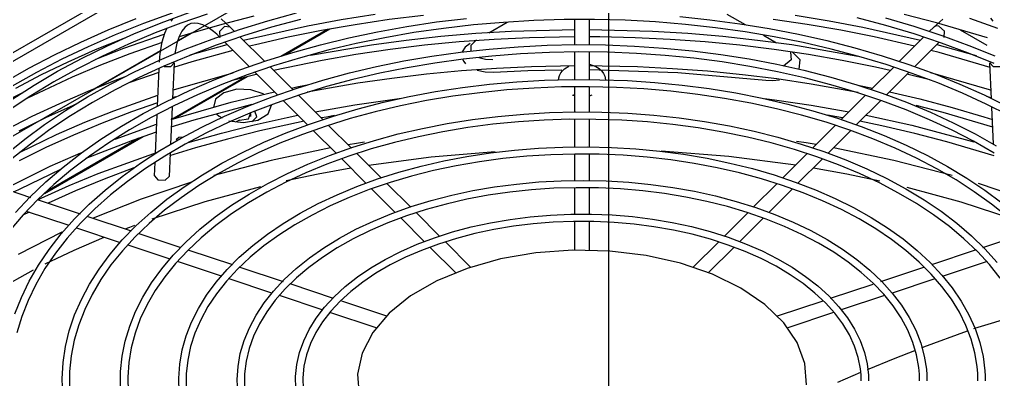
# Model space of a CAD drawing. Extents: x 594 to 813, y 174 to 240.
# Drawn here: x 761.111 to 762.786, y 204.406 to 205.026 of the extents above; entities that cross this region are included whole.
import ezdxf

# ---------------------------------------------------------------- set-up
doc = ezdxf.new("R2010")
doc.units = 0
doc.header["$MEASUREMENT"] = 0
doc.layers.add('AC.REF(S). PIPING', color=3, linetype='CONTINUOUS', lineweight=30)
doc.layers.add('LG-Product', color=3, linetype='CONTINUOUS')

# ---------------------------------------------------------------- blocks, each defined once
blk = doc.blocks.new('UW1-4')
at = {"layer": 'LG-Product', "color": 3, "linetype": 'Continuous'}
for p, q in [((3558.3, 4705.15), (3555.18, 4703.36)), ((3624.65, 4704.22), (3618.78, 4705.15)), ((3637.26, 4704.01), (3632.3, 4705.39)), ((3647.69, 4705.17), (3652.22, 4703.6)), ((3655.59, 4703.67), (3650.77, 4705.46)), ((3653.67, 4705.35), (3658.64, 4703.54)), ((3511.71, 4702.69), (3516.53, 4704.44)), ((3512.94, 4704.45), (3512.54, 4703.95)), ((3513.51, 4701.1), (3522.28, 4703.67)), ((3522.72, 4702.95), (3521.17, 4704.31)), ((3522.28, 4703.67), (3527.81, 4705.08)), ((3531.02, 4704.55), (3526.13, 4703.09)), ((3530.95, 4703.22), (3535.91, 4704.55)), ((3540.72, 4704.04), (3534.94, 4702.94)), ((3546.58, 4704.99), (3540.72, 4704.04)), ((3544.49, 4703.4), (3550.36, 4704.26)), ((3556.08, 4703.52), (3551.01, 4702.69)), ((3561.22, 4704.2), (3556.08, 4703.52)), ((3566.4, 4704.74), (3561.22, 4704.2)), ((3565.4, 4703.39), (3570.59, 4703.82)), ((3570.59, 4703.82), (3575.8, 4704.1)), ((3575.8, 4704.1), (3581.04, 4704.23)), ((3581.04, 4704.23), (3586.27, 4704.22)), ((3581.96, 4704.17), (3581.96, 4699.85)), ((3584.47, 4699.9), (3584.47, 4704.2)), ((3586.27, 4704.22), (3591.51, 4704.06)), ((3591.51, 4704.06), (3596.72, 4703.75)), ((3599.26, 4701.96), (3596.1, 4703.78)), ((3596.72, 4703.75), (3601.9, 4703.31)), ((3608.26, 4703.82), (3603.1, 4704.44)), ((3613.36, 4703.05), (3608.26, 4703.82)), ((3610.45, 4704.95), (3616.37, 4704.22)), ((3616.37, 4704.22), (3622.24, 4703.35)), ((3630.44, 4703.15), (3624.65, 4704.22)), ((3631.65, 4704.26), (3636.59, 4702.9)), ((3642.12, 4702.51), (3637.26, 4704.01)), ((3639.63, 4704.83), (3645.14, 4703.4)), ((3645.28, 4704.33), (3643.71, 4702.95)), ((3648.42, 4703.31), (3649.21, 4703.56)), ((3649.21, 4703.56), (3649.9, 4703.63)), ((3649.9, 4703.63), (3650.5, 4703.54)), ((3650.5, 4703.54), (3651.04, 4703.28)), ((3652.22, 4703.6), (3656.62, 4701.92)), ((3653.89, 4703.94), (3653.59, 4704.32)), ((3660.28, 4701.76), (3655.59, 4703.67)), ((3658.64, 4703.54), (3663.48, 4701.61)), ((3664.72, 4702.45), (3659.88, 4704.41)), ((3513.54, 4699.79), (3518.1, 4702.42)), ((3520.87, 4702.21), (3521.83, 4703.08)), ((3520.95, 4701.17), (3520.87, 4702.21)), ((3526.13, 4703.09), (3521.35, 4701.5)), ((3521.37, 4700.18), (3526.09, 4701.76)), ((3521.83, 4703.08), (3522.33, 4703.14)), ((3522.33, 4703.14), (3522.72, 4702.95)), ((3523.5, 4702.17), (3522.72, 4702.95)), ((3534.94, 4702.94), (3525, 4700.69)), ((3526.09, 4701.76), (3530.95, 4703.22)), ((3532.97, 4701.25), (3538.69, 4702.39)), ((3538.69, 4702.39), (3544.49, 4703.4)), ((3551.01, 4702.69), (3546.01, 4701.73)), ((3550.14, 4701.26), (3555.16, 4702.11)), ((3555.16, 4702.11), (3560.25, 4702.82)), ((3565.04, 4701.88), (3559.02, 4701.36)), ((3560.25, 4702.82), (3565.4, 4703.39)), ((3571.1, 4702.24), (3565.04, 4701.88)), ((3581.97, 4702.53), (3571.1, 4702.24)), ((3595.41, 4702.24), (3584.47, 4702.53)), ((3601.46, 4701.87), (3595.41, 4702.24)), ((3607.48, 4701.36), (3601.46, 4701.87)), ((3601.9, 4703.31), (3607.03, 4702.71)), ((3607.03, 4702.71), (3612.11, 4701.98)), ((3612.11, 4701.98), (3617.13, 4701.1)), ((3618.39, 4702.14), (3613.36, 4703.05)), ((3623.33, 4701.09), (3618.39, 4702.14)), ((3622.24, 4703.35), (3628.03, 4702.34)), ((3626.56, 4702.58), (3634.34, 4698.09)), ((3627, 4702.5), (3634.99, 4697.89)), ((3628.03, 4702.34), (3633.75, 4701.19)), ((3641.45, 4700.68), (3630.44, 4703.15)), ((3636.59, 4702.9), (3641.42, 4701.42)), ((3646.84, 4700.87), (3642.12, 4702.51)), ((3643.71, 4702.95), (3642.96, 4702.2)), ((3643.71, 4702.95), (3644.69, 4703.05)), ((3644.69, 4703.05), (3645.58, 4702.16)), ((3645.14, 4703.4), (3650.54, 4701.84)), ((3645.58, 4702.16), (3645.48, 4701.17)), ((3646.03, 4701.69), (3646.56, 4702.15)), ((3646.56, 4702.15), (3647.52, 4702.84)), ((3647.52, 4702.84), (3648.42, 4703.31)), ((3650.45, 4701.87), (3652.71, 4700.57)), ((3650.54, 4701.84), (3652.48, 4701.24)), ((3651.04, 4703.28), (3651.54, 4702.86)), ((3651.54, 4702.86), (3652.02, 4702.23)), ((3652.02, 4702.23), (3652.49, 4701.31)), ((3654.96, 4701.88), (3654.58, 4702.78)), ((3655.4, 4700.4), (3654.96, 4701.88)), ((3656.62, 4701.92), (3661.22, 4699.98)), ((3669.41, 4700.36), (3664.72, 4702.45)), ((3521.35, 4701.5), (3516.71, 4699.79)), ((3516.77, 4698.47), (3521.37, 4700.18)), ((3521.85, 4700.27), (3526, 4696.12)), ((3528.65, 4697.01), (3524.47, 4701.19)), ((3526.03, 4699.65), (3532.97, 4701.25)), ((3541.1, 4700.62), (3536.29, 4699.38)), ((3540.34, 4699.14), (3545.19, 4700.27)), ((3546.01, 4701.73), (3541.1, 4700.62)), ((3545.19, 4700.27), (3550.14, 4701.26)), ((3553.04, 4700.71), (3547.12, 4699.91)), ((3552.02, 4701.53), (3549.77, 4700.24)), ((3559.02, 4701.36), (3553.04, 4700.71)), ((3556.06, 4699.8), (3562.04, 4700.38)), ((3562.04, 4700.38), (3568.05, 4700.82)), ((3568.05, 4700.82), (3574.09, 4701.11)), ((3574.09, 4701.11), (3580.14, 4701.26)), ((3580.14, 4701.26), (3581.97, 4701.27)), ((3584.48, 4701.27), (3592.26, 4701.11)), ((3592.26, 4701.11), (3598.3, 4700.82)), ((3598.3, 4700.82), (3604.31, 4700.39)), ((3602.29, 4699.83), (3601.38, 4700.73)), ((3602.45, 4700.12), (3603.31, 4699.45)), ((3604.31, 4700.39), (3610.28, 4699.81)), ((3613.46, 4700.7), (3607.48, 4701.36)), ((3619.39, 4699.9), (3613.46, 4700.7)), ((3617.13, 4701.1), (3622.06, 4700.09)), ((3622.06, 4700.09), (3626.9, 4698.94)), ((3628.19, 4699.9), (3623.33, 4701.09)), ((3633.75, 4701.19), (3639.37, 4699.9)), ((3641.98, 4701.21), (3637.81, 4697.04)), ((3640.4, 4696.09), (3644.58, 4700.27)), ((3641.42, 4701.42), (3646.12, 4699.8)), ((3645.48, 4701.17), (3646.03, 4701.69)), ((3651.44, 4699.11), (3646.84, 4700.87)), ((3652.49, 4701.31), (3652.87, 4700.15)), ((3652.87, 4700.15), (3653.21, 4698.41)), ((3661.99, 4699.3), (3655.07, 4701.72)), ((3655.69, 4698.75), (3655.4, 4700.4)), ((3655.42, 4700.29), (3660.98, 4698.33)), ((3664.81, 4699.72), (3660.28, 4701.76)), ((3661.07, 4701.35), (3662.03, 4700.99)), ((3662.03, 4700.99), (3666.92, 4699)), ((3663.48, 4701.61), (3668.16, 4699.56)), ((3673.95, 4698.17), (3669.41, 4700.36)), ((3516.71, 4699.79), (3512.2, 4697.96)), ((3512.31, 4696.64), (3516.77, 4698.47)), ((3513.01, 4695.96), (3521.81, 4698.56)), ((3522.18, 4699.95), (3515.44, 4698.03)), ((3521.81, 4698.56), (3523.2, 4698.93)), ((3536.29, 4699.38), (3531.59, 4698.01)), ((3535.58, 4697.88), (3540.34, 4699.14)), ((3547.12, 4699.91), (3535.76, 4697.95)), ((3544.27, 4698.2), (3550.14, 4699.07)), ((3545.72, 4697.27), (3547.07, 4698.67)), ((3547.37, 4698.62), (3547.24, 4697.29)), ((3550.14, 4699.07), (3556.06, 4699.8)), ((3564.23, 4698.85), (3559.33, 4698.22)), ((3569.19, 4699.33), (3564.23, 4698.85)), ((3574.17, 4699.67), (3569.19, 4699.33)), ((3573.87, 4698.4), (3578.85, 4698.6)), ((3579.18, 4699.86), (3574.17, 4699.67)), ((3578.85, 4698.6), (3583.84, 4698.65)), ((3584.2, 4699.91), (3579.18, 4699.86)), ((3581.96, 4698.61), (3581.96, 4693.86)), ((3583.84, 4698.65), (3588.82, 4698.56)), ((3589.22, 4699.8), (3584.2, 4699.91)), ((3584.47, 4693.83), (3584.47, 4698.63)), ((3588.82, 4698.56), (3593.8, 4698.33)), ((3594.22, 4699.55), (3589.22, 4699.8)), ((3599.2, 4699.16), (3594.22, 4699.55)), ((3604.13, 4698.62), (3599.2, 4699.16)), ((3602.3, 4698.79), (3602.29, 4699.83)), ((3603.31, 4699.45), (3603.8, 4698.67)), ((3609.01, 4697.94), (3604.13, 4698.62)), ((3610.28, 4699.81), (3616.21, 4699.08)), ((3616.21, 4699.08), (3622.08, 4698.22)), ((3629.93, 4698.09), (3619.39, 4699.9)), ((3626.9, 4698.94), (3631.64, 4697.65)), ((3632.94, 4698.58), (3628.19, 4699.9)), ((3637.57, 4697.13), (3632.94, 4698.58)), ((3639.37, 4699.9), (3640.42, 4699.64)), ((3643.24, 4698.92), (3650.32, 4696.93)), ((3650.57, 4698.16), (3644.26, 4699.95)), ((3646.12, 4699.8), (3650.68, 4698.06)), ((3655.88, 4697.23), (3651.44, 4699.11)), ((3655.67, 4698.85), (3667.1, 4692.26)), ((3655.79, 4697.84), (3655.69, 4698.75)), ((3661.22, 4699.98), (3665.67, 4697.92)), ((3666.84, 4697.4), (3661.99, 4699.3)), ((3669.18, 4697.57), (3664.81, 4699.72)), ((3666.92, 4699), (3671.65, 4696.9)), ((3668.16, 4699.56), (3672.68, 4697.4)), ((3513.08, 4696.76), (3512.49, 4696.15)), ((3512.8, 4690.56), (3513.08, 4696.77)), ((3531.59, 4698.01), (3527, 4696.5)), ((3530.93, 4696.49), (3535.58, 4697.88)), ((3532.74, 4696.05), (3538.47, 4697.19)), ((3538.47, 4697.19), (3544.27, 4698.2)), ((3545.88, 4695.67), (3545.72, 4697.27)), ((3547.24, 4697.29), (3548.57, 4696.21)), ((3554.49, 4697.45), (3549.72, 4696.54)), ((3554.33, 4696.15), (3559.13, 4696.93)), ((3559.33, 4698.22), (3554.49, 4697.45)), ((3559.13, 4696.93), (3564, 4697.56)), ((3564, 4697.56), (3568.92, 4698.05)), ((3568.92, 4698.05), (3573.87, 4698.4)), ((3593.8, 4698.33), (3598.74, 4697.94)), ((3598.56, 4697.28), (3599.8, 4697.34)), ((3598.74, 4697.94), (3603.65, 4697.42)), ((3599.8, 4697.34), (3600.93, 4697.65)), ((3603.56, 4697), (3603.24, 4696.62)), ((3603.78, 4697.4), (3603.56, 4697)), ((3603.65, 4697.42), (3608.5, 4696.75)), ((3608.5, 4696.75), (3613.29, 4695.94)), ((3613.83, 4697.11), (3609.01, 4697.94)), ((3618.56, 4696.15), (3613.83, 4697.11)), ((3622.08, 4698.22), (3627.88, 4697.21)), ((3627.88, 4697.21), (3636.24, 4695.48)), ((3631.64, 4697.65), (3636.27, 4696.24)), ((3642.08, 4695.55), (3637.57, 4697.13)), ((3650.32, 4696.93), (3653.44, 4695.95)), ((3650.68, 4698.06), (3655.1, 4696.21)), ((3653.35, 4696.77), (3653.63, 4690.6)), ((3653.93, 4696.15), (3653.35, 4696.76)), ((3655.85, 4696.88), (3655.79, 4697.84)), ((3660.18, 4695.24), (3655.88, 4697.23)), ((3660.98, 4698.33), (3665.99, 4696.39)), ((3665.67, 4697.92), (3669.95, 4695.76)), ((3673.39, 4695.32), (3669.18, 4697.57)), ((3671.65, 4696.9), (3676.23, 4694.69)), ((3672.68, 4697.4), (3677.04, 4695.13)), ((3678.32, 4695.86), (3673.95, 4698.17)), ((3512.49, 4696.15), (3511.33, 4696.12)), ((3523.28, 4695.09), (3513.22, 4692.2)), ((3527, 4696.5), (3522.54, 4694.87)), ((3526.41, 4694.97), (3530.93, 4696.49)), ((3526.97, 4695.15), (3530.91, 4691.21)), ((3533.53, 4692.14), (3529.67, 4696)), ((3530.2, 4695.48), (3532.74, 4696.05)), ((3545.04, 4695.5), (3540.45, 4694.31)), ((3544.96, 4694.19), (3549.6, 4695.24)), ((3549.72, 4696.54), (3545.04, 4695.5)), ((3549.6, 4695.24), (3554.33, 4696.15)), ((3566.71, 4695.12), (3551.61, 4693.79)), ((3555.63, 4694.73), (3561.61, 4695.33)), ((3561.61, 4695.33), (3567.63, 4695.77)), ((3581.96, 4695.61), (3566.71, 4695.12)), ((3567.63, 4695.77), (3573.68, 4696.08)), ((3573.68, 4696.08), (3579.74, 4696.23)), ((3579.81, 4695.37), (3579.52, 4694.96)), ((3579.74, 4696.23), (3581.97, 4696.25)), ((3580.27, 4695.79), (3579.81, 4695.37)), ((3580.81, 4696.13), (3580.27, 4695.79)), ((3581.94, 4696.53), (3580.81, 4696.13)), ((3584.47, 4696.25), (3591.88, 4696.11)), ((3586.22, 4695.75), (3585.48, 4696.2)), ((3586.57, 4695.42), (3586.22, 4695.75)), ((3586.86, 4695.04), (3586.57, 4695.42)), ((3592.54, 4695.45), (3586.66, 4695.59)), ((3591.88, 4696.11), (3597.93, 4695.83)), ((3598.41, 4695.19), (3592.54, 4695.45)), ((3597.93, 4695.83), (3603.95, 4695.4)), ((3599.88, 4695.23), (3598.41, 4695.19)), ((3601.26, 4695.51), (3599.88, 4695.23)), ((3603.95, 4695.4), (3609.94, 4694.83)), ((3613.29, 4695.94), (3618, 4694.99)), ((3623.21, 4695.05), (3618.56, 4696.15)), ((3636.81, 4696.04), (3632.93, 4692.17)), ((3635.52, 4691.21), (3639.41, 4695.1)), ((3636.27, 4696.24), (3640.77, 4694.7)), ((3646.46, 4693.85), (3642.08, 4695.55)), ((3653.28, 4692.18), (3643.19, 4695.08)), ((3655.08, 4696.12), (3653.93, 4696.15)), ((3655.1, 4696.21), (3659.37, 4694.23)), ((3656.19, 4689.29), (3655.9, 4695.76)), ((3656, 4695.12), (3660.8, 4693.43)), ((3664.31, 4693.13), (3660.18, 4695.24)), ((3665.99, 4696.39), (3670.86, 4694.34)), ((3669.95, 4695.76), (3674.06, 4693.49)), ((3677.41, 4692.95), (3673.39, 4695.32)), ((3677.04, 4695.13), (3681.22, 4692.75)), ((3682.51, 4693.44), (3678.32, 4695.86)), ((3522.54, 4694.87), (3518.23, 4693.12)), ((3522.02, 4693.32), (3526.41, 4694.97)), ((3523.41, 4693.83), (3527.34, 4694.82)), ((3540.45, 4694.31), (3535.97, 4693)), ((3540.41, 4693), (3544.96, 4694.19)), ((3543.82, 4693.12), (3549.69, 4694)), ((3550.43, 4693.73), (3549.27, 4693.84)), ((3549.69, 4694), (3555.63, 4694.73)), ((3551.61, 4693.79), (3550.43, 4693.73)), ((3570.68, 4693.4), (3565.99, 4692.94)), ((3575.41, 4693.72), (3570.68, 4693.4)), ((3580.16, 4693.88), (3575.41, 4693.72)), ((3579.31, 4694.5), (3579.2, 4693.84)), ((3579.52, 4694.96), (3579.31, 4694.5)), ((3584.92, 4693.9), (3580.16, 4693.88)), ((3589.68, 4693.78), (3584.92, 4693.9)), ((3587.07, 4694.62), (3586.86, 4695.04)), ((3587.2, 4694.17), (3587.07, 4694.62)), ((3587.23, 4693.8), (3587.2, 4694.17)), ((3594.42, 4693.5), (3589.68, 4693.78)), ((3599.12, 4693.09), (3594.42, 4693.5)), ((3609.94, 4694.83), (3615.89, 4694.11)), ((3615.89, 4694.11), (3621.77, 4693.25)), ((3618, 4694.99), (3622.62, 4693.9)), ((3622.62, 4693.9), (3627.13, 4692.68)), ((3627.76, 4693.81), (3623.21, 4695.05)), ((3632.19, 4692.44), (3627.76, 4693.81)), ((3639.13, 4694.81), (3639.24, 4694.78)), ((3639.24, 4694.78), (3643.52, 4693.7)), ((3640.77, 4694.7), (3645.13, 4693.03)), ((3640.79, 4694.36), (3653.23, 4687.18)), ((3641.39, 4694.2), (3653.79, 4687.04)), ((3650.69, 4692.03), (3646.46, 4693.85)), ((3659.37, 4694.23), (3663.47, 4692.15)), ((3660.8, 4693.43), (3661.14, 4693.31)), ((3663.14, 4693.9), (3661.87, 4694.37)), ((3668.15, 4691.91), (3663.14, 4693.9)), ((3670.86, 4694.34), (3678.71, 4690.61)), ((3674.06, 4693.49), (3677.99, 4691.12)), ((3676.23, 4694.69), (3680.64, 4692.36)), ((3513.22, 4692.2), (3512.87, 4692.09)), ((3518.23, 4693.12), (3514.06, 4691.25)), ((3517.78, 4691.56), (3522.02, 4693.32)), ((3530.35, 4691.8), (3525.11, 4690.57)), ((3535.97, 4693), (3531.61, 4691.55)), ((3535.78, 4692.95), (3533.26, 4692.43)), ((3535.7, 4691.65), (3543.82, 4693.12)), ((3535.98, 4691.68), (3540.41, 4693)), ((3561.34, 4692.34), (3556.76, 4691.59)), ((3565.99, 4692.94), (3561.34, 4692.34)), ((3563.27, 4691.34), (3567.91, 4691.89)), ((3567.91, 4691.89), (3572.58, 4692.29)), ((3572.58, 4692.29), (3577.29, 4692.54)), ((3577.29, 4692.54), (3582.01, 4692.65)), ((3581.96, 4692.65), (3581.96, 4688.26)), ((3582.01, 4692.65), (3586.74, 4692.62)), ((3584.47, 4688.31), (3584.47, 4692.6)), ((3586.74, 4692.62), (3591.46, 4692.44)), ((3591.46, 4692.44), (3596.16, 4692.11)), ((3596.16, 4692.11), (3600.81, 4691.64)), ((3603.79, 4692.52), (3599.12, 4693.09)), ((3608.39, 4691.82), (3603.79, 4692.52)), ((3612.92, 4690.97), (3608.39, 4691.82)), ((3621.77, 4693.25), (3627.59, 4692.26)), ((3627.13, 4692.68), (3631.54, 4691.33)), ((3627.59, 4692.26), (3630.45, 4691.71)), ((3632.24, 4692.63), (3630.47, 4692.98)), ((3636.5, 4690.94), (3632.19, 4692.44)), ((3633.19, 4692.43), (3632.24, 4692.63)), ((3643.55, 4689.99), (3636.1, 4691.8)), ((3638.07, 4691.42), (3640.16, 4692.15)), ((3640.16, 4692.15), (3642.58, 4692.22)), ((3642.58, 4692.22), (3644.78, 4691.62)), ((3645.13, 4693.03), (3649.35, 4691.25)), ((3654.76, 4690.09), (3650.69, 4692.03)), ((3653.57, 4692.08), (3653.28, 4692.18)), ((3663.47, 4692.15), (3667.4, 4689.96)), ((3668.27, 4690.91), (3664.31, 4693.13)), ((3673.02, 4689.8), (3668.15, 4691.91)), ((3681.26, 4690.49), (3677.41, 4692.95)), ((3514.06, 4691.25), (3510.06, 4689.26)), ((3512.9, 4690.78), (3513.58, 4691)), ((3513.69, 4689.68), (3517.78, 4691.56)), ((3525.11, 4690.57), (3519.57, 4689.1)), ((3531.61, 4691.55), (3527.39, 4689.98)), ((3527.49, 4688.67), (3531.67, 4690.24)), ((3531.67, 4690.24), (3535.98, 4691.68)), ((3531.89, 4690.23), (3536.04, 4686.08)), ((3538.71, 4686.96), (3534.51, 4691.16)), ((3549.72, 4690.37), (3543.8, 4689.49)), ((3552.25, 4690.71), (3547.83, 4689.68)), ((3551.81, 4690.64), (3549.72, 4690.37)), ((3556.76, 4691.59), (3552.25, 4690.71)), ((3554.19, 4689.83), (3558.7, 4690.66)), ((3558.7, 4690.66), (3563.27, 4691.34)), ((3581.55, 4691.22), (3581.71, 4691.16)), ((3581.71, 4691.16), (3581.83, 4691.11)), ((3581.83, 4691.11), (3581.92, 4691.06)), ((3581.92, 4691.06), (3581.97, 4691.02)), ((3584.66, 4691.23), (3584.47, 4691.38)), ((3584.82, 4691.2), (3584.66, 4691.23)), ((3600.81, 4691.64), (3605.42, 4691.02)), ((3605.42, 4691.02), (3609.96, 4690.27)), ((3609.96, 4690.27), (3614.43, 4689.37)), ((3617.37, 4689.99), (3612.92, 4690.97)), ((3622.28, 4689.55), (3614.26, 4690.69)), ((3631.95, 4691.19), (3627.74, 4686.98)), ((3630.35, 4686.04), (3634.54, 4690.24)), ((3631.54, 4691.33), (3635.82, 4689.86)), ((3640.67, 4689.32), (3636.5, 4690.94)), ((3637.91, 4691.32), (3637.99, 4691.37)), ((3637.99, 4691.37), (3638.07, 4691.42)), ((3644.78, 4691.62), (3646.24, 4690.5)), ((3646.24, 4690.5), (3646.61, 4689.11)), ((3649.35, 4691.25), (3653.42, 4689.35)), ((3653.04, 4690.94), (3653.68, 4690.73)), ((3658.66, 4688.04), (3654.76, 4690.09)), ((3663.71, 4688.54), (3656.17, 4691.24)), ((3672.04, 4688.59), (3668.27, 4690.91)), ((3677.99, 4691.12), (3681.74, 4688.64)), ((3681.21, 4690.73), (3679.62, 4691.55)), ((3509.76, 4687.69), (3513.69, 4689.68)), ((3512.45, 4682.75), (3512.74, 4689.13)), ((3519.57, 4689.1), (3514.13, 4687.5)), ((3521.1, 4688.22), (3525.74, 4689.43)), ((3527.39, 4689.98), (3523.3, 4688.28)), ((3523.46, 4686.98), (3527.49, 4688.67)), ((3537.95, 4688.48), (3537.32, 4688.36)), ((3543.8, 4689.49), (3537.95, 4688.48)), ((3543.5, 4688.52), (3539.29, 4687.23)), ((3547.83, 4689.68), (3543.5, 4688.52)), ((3545.45, 4687.77), (3549.77, 4688.87)), ((3549.77, 4688.87), (3554.19, 4689.83)), ((3614.43, 4689.37), (3618.8, 4688.34)), ((3621.72, 4688.86), (3617.37, 4689.99)), ((3625.96, 4687.61), (3621.72, 4688.86)), ((3629.1, 4688.36), (3622.28, 4689.55)), ((3635.82, 4689.86), (3639.96, 4688.26)), ((3637.2, 4688.01), (3636.61, 4689.47)), ((3639.15, 4687.5), (3639.46, 4688.47)), ((3640.01, 4689.6), (3649.98, 4686.89)), ((3644.7, 4687.58), (3640.67, 4689.32)), ((3653.89, 4687), (3643.55, 4689.99)), ((3653.42, 4689.35), (3657.31, 4687.34)), ((3653.69, 4689.21), (3653.98, 4682.7)), ((3656.24, 4689.89), (3660.7, 4688.33)), ((3668.72, 4686.54), (3663.71, 4688.54)), ((3667.4, 4689.96), (3671.15, 4687.67)), ((3670.23, 4689.67), (3670.73, 4689.45)), ((3670.73, 4689.45), (3675.46, 4687.28)), ((3675.63, 4686.17), (3672.04, 4688.59)), ((3677.74, 4687.57), (3673.02, 4689.8)), ((3512.54, 4685.69), (3521.1, 4688.22)), ((3514.13, 4687.5), (3512.6, 4687.02)), ((3523.3, 4688.28), (3519.37, 4686.47)), ((3519.58, 4685.18), (3523.46, 4686.98)), ((3534.37, 4687.78), (3526.48, 4686.03)), ((3531.64, 4685.93), (3535.44, 4686.72)), ((3539.29, 4687.23), (3535.21, 4685.81)), ((3538.41, 4687.29), (3541, 4687.75)), ((3541.24, 4686.54), (3545.45, 4687.77)), ((3566.48, 4687.29), (3562.12, 4686.67)), ((3570.89, 4687.77), (3566.48, 4687.29)), ((3575.34, 4688.1), (3570.89, 4687.77)), ((3571.96, 4686.6), (3576.38, 4686.9)), ((3579.81, 4688.28), (3575.34, 4688.1)), ((3576.38, 4686.9), (3580.82, 4687.05)), ((3584.3, 4688.32), (3579.81, 4688.28)), ((3580.82, 4687.05), (3585.28, 4687.06)), ((3581.96, 4687.03), (3581.96, 4682.25)), ((3588.78, 4688.21), (3584.3, 4688.32)), ((3584.47, 4682.27), (3584.47, 4687)), ((3585.28, 4687.06), (3589.72, 4686.92)), ((3593.24, 4687.96), (3588.78, 4688.21)), ((3589.72, 4686.92), (3594.14, 4686.63)), ((3597.68, 4687.56), (3593.24, 4687.96)), ((3602.06, 4687.01), (3597.68, 4687.56)), ((3606.39, 4686.32), (3602.06, 4687.01)), ((3618.8, 4688.34), (3623.07, 4687.18)), ((3623.07, 4687.18), (3627.23, 4685.88)), ((3625.78, 4687.69), (3627.18, 4687.44)), ((3630.08, 4686.23), (3625.96, 4687.61)), ((3627.18, 4687.44), (3628.04, 4687.28)), ((3631.01, 4686.71), (3638.61, 4685.06)), ((3633.91, 4687.39), (3632.07, 4687.78)), ((3639.61, 4686.11), (3633.91, 4687.39)), ((3638.97, 4686.92), (3637.2, 4688.01)), ((3641.44, 4686.48), (3638.97, 4686.92)), ((3639.99, 4686.64), (3639.15, 4687.5)), ((3639.96, 4688.26), (3643.95, 4686.54)), ((3640.16, 4687.53), (3640.18, 4687.58)), ((3640.18, 4687.58), (3640.21, 4687.63)), ((3640.21, 4688.04), (3640.21, 4687.63)), ((3640.56, 4687.12), (3640.21, 4688.04)), ((3642.14, 4686.92), (3640.56, 4687.12)), ((3643.97, 4686.82), (3641.44, 4686.48)), ((3642.14, 4686.92), (3642.78, 4686.56)), ((3648.57, 4685.72), (3644.7, 4687.58)), ((3645.59, 4687.61), (3645.11, 4687.3)), ((3645.99, 4687.96), (3645.59, 4687.61)), ((3649.98, 4686.89), (3653.91, 4685.68)), ((3656.56, 4681.16), (3656.26, 4687.81)), ((3657.31, 4687.34), (3661.04, 4685.23)), ((3662.4, 4685.88), (3658.66, 4688.04)), ((3660.7, 4688.33), (3665.75, 4686.4)), ((3671.15, 4687.67), (3674.71, 4685.28)), ((3675.46, 4687.28), (3680.04, 4685)), ((3682.29, 4685.24), (3677.74, 4687.57)), ((3519.37, 4686.47), (3515.6, 4684.54)), ((3526.48, 4686.03), (3515.85, 4683.17)), ((3515.87, 4683.27), (3519.58, 4685.18)), ((3526, 4684.62), (3531.64, 4685.93)), ((3535.21, 4685.81), (3531.26, 4684.27)), ((3533.18, 4683.7), (3537.14, 4685.18)), ((3537, 4685.12), (3540.9, 4681.22)), ((3537.14, 4685.18), (3541.24, 4686.54)), ((3543.56, 4682.11), (3539.69, 4685.97)), ((3553.62, 4685.01), (3549.51, 4683.97)), ((3557.83, 4685.91), (3553.62, 4685.01)), ((3562.12, 4686.67), (3557.83, 4685.91)), ((3558.97, 4684.85), (3563.24, 4685.58)), ((3563.24, 4685.58), (3567.57, 4686.16)), ((3567.57, 4686.16), (3571.96, 4686.6)), ((3594.14, 4686.63), (3598.53, 4686.2)), ((3598.53, 4686.2), (3602.87, 4685.63)), ((3602.87, 4685.63), (3607.15, 4684.91)), ((3610.64, 4685.49), (3606.39, 4686.32)), ((3614.81, 4684.53), (3610.64, 4685.49)), ((3626.78, 4686.01), (3622.85, 4682.09)), ((3625.51, 4681.21), (3629.38, 4685.08)), ((3627.23, 4685.88), (3631.26, 4684.46)), ((3634.07, 4684.72), (3630.08, 4686.23)), ((3638.61, 4685.06), (3644.19, 4683.66)), ((3645.2, 4684.69), (3639.61, 4686.11)), ((3643.95, 4686.54), (3647.79, 4684.71)), ((3652.27, 4683.76), (3648.57, 4685.72)), ((3663.52, 4683.65), (3656.38, 4686.19)), ((3661.04, 4685.23), (3664.58, 4683.02)), ((3665.94, 4683.62), (3662.4, 4685.88)), ((3665.75, 4686.4), (3670.66, 4684.35)), ((3673.58, 4684.42), (3668.72, 4686.54)), ((3674.71, 4685.28), (3678.08, 4682.8)), ((3679.03, 4683.65), (3675.63, 4686.17)), ((3515.6, 4684.54), (3512, 4682.51)), ((3520.45, 4683.18), (3526, 4684.62)), ((3531.26, 4684.27), (3527.46, 4682.61)), ((3529.36, 4682.09), (3533.18, 4683.7)), ((3549.51, 4683.97), (3545.5, 4682.8)), ((3550.69, 4682.99), (3554.78, 4683.99)), ((3554.78, 4683.99), (3558.97, 4684.85)), ((3607.15, 4684.91), (3611.34, 4684.06)), ((3611.34, 4684.06), (3615.45, 4683.07)), ((3618.87, 4683.42), (3614.81, 4684.53)), ((3622.82, 4682.19), (3618.87, 4683.42)), ((3631.26, 4684.46), (3635.15, 4682.92)), ((3637.92, 4683.09), (3634.07, 4684.72)), ((3644.19, 4683.66), (3649.67, 4682.13)), ((3650.94, 4683.06), (3645.2, 4684.69)), ((3647.79, 4684.71), (3651.46, 4682.77)), ((3651.73, 4683.96), (3652.57, 4683.94)), ((3655.8, 4681.68), (3652.27, 4683.76)), ((3652.57, 4683.94), (3652.98, 4683.52)), ((3656.46, 4684.84), (3660.52, 4683.43)), ((3658.68, 4684.03), (3675.63, 4674.24)), ((3659.43, 4683.79), (3675.19, 4674.69)), ((3660.52, 4683.43), (3668.53, 4680.31)), ((3669.3, 4681.26), (3665.94, 4683.62)), ((3670.66, 4684.35), (3675.41, 4682.19)), ((3679.93, 4681.36), (3673.58, 4684.42)), ((3682.22, 4681.05), (3679.03, 4683.65)), ((3512.32, 4680.77), (3520.45, 4683.18)), ((3512.33, 4681.25), (3515.87, 4683.27)), ((3527.46, 4682.61), (3523.81, 4680.83)), ((3525.7, 4680.38), (3529.36, 4682.09)), ((3529.6, 4679.99), (3539.96, 4682.17)), ((3545.5, 4682.8), (3541.61, 4681.5)), ((3542.82, 4680.6), (3546.69, 4681.86)), ((3542.97, 4682.71), (3544.64, 4682.98)), ((3544.64, 4682.98), (3546.31, 4683.25)), ((3546.69, 4681.86), (3550.69, 4682.99)), ((3573.96, 4681.97), (3569.83, 4681.57)), ((3578.13, 4682.22), (3573.96, 4681.97)), ((3582.32, 4682.33), (3578.13, 4682.22)), ((3586.52, 4682.28), (3582.32, 4682.33)), ((3590.7, 4682.09), (3586.52, 4682.28)), ((3594.85, 4681.76), (3590.7, 4682.09)), ((3598.96, 4681.28), (3594.85, 4681.76)), ((3615.45, 4683.07), (3619.45, 4681.95)), ((3619.45, 4681.95), (3623.33, 4680.69)), ((3620.6, 4683.14), (3622.02, 4682.91)), ((3622.02, 4682.91), (3623.44, 4682.67)), ((3626.65, 4680.83), (3622.82, 4682.19)), ((3626.45, 4682.13), (3636.64, 4679.99)), ((3635.15, 4682.92), (3638.89, 4681.26)), ((3641.61, 4681.34), (3637.92, 4683.09)), ((3649.67, 4682.13), (3654.13, 4680.76)), ((3651.46, 4682.77), (3654.95, 4680.73)), ((3659.14, 4679.51), (3655.8, 4681.68)), ((3664.58, 4683.02), (3667.93, 4680.71)), ((3675.41, 4682.19), (3679.99, 4679.91)), ((3678.08, 4682.8), (3681.24, 4680.24)), ((3519.57, 4677.36), (3529.6, 4679.99)), ((3523.81, 4680.83), (3520.34, 4678.94)), ((3522.21, 4678.55), (3525.7, 4680.38)), ((3537.85, 4680.08), (3534.24, 4678.53)), ((3541.61, 4681.5), (3537.85, 4680.08)), ((3539.08, 4679.21), (3542.82, 4680.6)), ((3541.92, 4680.2), (3546.07, 4676.05)), ((3548.73, 4676.94), (3544.55, 4681.11)), ((3557.94, 4680.68), (3546.46, 4679.2)), ((3561.71, 4680.35), (3557.77, 4679.53)), ((3569.58, 4681.61), (3557.94, 4680.68)), ((3565.74, 4681.03), (3561.71, 4680.35)), ((3563.92, 4679.47), (3567.94, 4680.08)), ((3569.83, 4681.57), (3565.74, 4681.03)), ((3567.94, 4680.08), (3572.02, 4680.54)), ((3572.02, 4680.54), (3576.14, 4680.86)), ((3576.14, 4680.86), (3580.28, 4681.04)), ((3580.28, 4681.04), (3584.44, 4681.07)), ((3581.96, 4681.02), (3581.96, 4676.46)), ((3584.44, 4681.07), (3588.59, 4680.95)), ((3584.47, 4676.47), (3584.47, 4681)), ((3588.59, 4680.95), (3592.72, 4680.69)), ((3592.72, 4680.69), (3596.82, 4680.29)), ((3596.82, 4680.29), (3600.86, 4679.74)), ((3609.13, 4680.59), (3598.17, 4681.52)), ((3603.01, 4680.66), (3598.96, 4681.28)), ((3607, 4679.89), (3603.01, 4680.66)), ((3619.93, 4679.17), (3609.13, 4680.59)), ((3621.89, 4681.13), (3617.73, 4676.97)), ((3620.32, 4676.02), (3624.53, 4680.22)), ((3623.33, 4680.69), (3627.08, 4679.32)), ((3630.34, 4679.34), (3626.65, 4680.83)), ((3636.64, 4679.99), (3646.51, 4677.4)), ((3638.89, 4681.26), (3642.47, 4679.49)), ((3645.13, 4679.48), (3641.61, 4681.34)), ((3654.04, 4681.23), (3654.22, 4677.22)), ((3654.95, 4680.73), (3658.26, 4678.59)), ((3666.43, 4677.7), (3656.23, 4681.4)), ((3667.93, 4680.71), (3671.09, 4678.31)), ((3672.46, 4678.81), (3669.3, 4681.26)), ((3674.68, 4678.97), (3669.4, 4681.3)), ((3520.34, 4678.94), (3517.04, 4676.94)), ((3518.89, 4676.62), (3522.21, 4678.55)), ((3534.24, 4678.53), (3530.79, 4676.86)), ((3535.49, 4677.71), (3539.08, 4679.21)), ((3543.41, 4678.7), (3537.67, 4677.65)), ((3553.91, 4678.56), (3550.17, 4677.47)), ((3557.77, 4679.53), (3553.91, 4678.56)), ((3556.11, 4677.84), (3559.97, 4678.72)), ((3559.97, 4678.72), (3563.92, 4679.47)), ((3600.86, 4679.74), (3604.84, 4679.05)), ((3604.84, 4679.05), (3608.74, 4678.22)), ((3610.89, 4678.99), (3607, 4679.89)), ((3614.69, 4677.95), (3610.89, 4678.99)), ((3628.58, 4677.65), (3622.97, 4678.67)), ((3627.08, 4679.32), (3630.69, 4677.82)), ((3633.87, 4677.74), (3630.34, 4679.34)), ((3642.47, 4679.49), (3645.88, 4677.61)), ((3648.48, 4677.51), (3645.13, 4679.48)), ((3656.73, 4677.33), (3656.63, 4679.59)), ((3658.26, 4678.59), (3661.37, 4676.35)), ((3662.29, 4677.23), (3659.14, 4679.51)), ((3660.1, 4678.74), (3660.26, 4678.68)), ((3660.26, 4678.68), (3665.36, 4676.77)), ((3675.41, 4676.28), (3672.46, 4678.81)), ((3672.92, 4678.4), (3679.9, 4675.04)), ((3682.48, 4675.1), (3674.68, 4678.97)), ((3517.04, 4676.94), (3513.92, 4674.84)), ((3530.79, 4676.86), (3527.5, 4675.09)), ((3537.67, 4677.65), (3532, 4676.47)), ((3532.04, 4676.09), (3535.49, 4677.71)), ((3550.17, 4677.47), (3546.54, 4676.25)), ((3548.71, 4675.68), (3552.36, 4676.82)), ((3552.36, 4676.82), (3556.11, 4677.84)), ((3608.74, 4678.22), (3612.54, 4677.26)), ((3612.54, 4677.26), (3616.23, 4676.16)), ((3618.36, 4676.78), (3614.69, 4677.95)), ((3621.92, 4675.48), (3618.36, 4676.78)), ((3634.11, 4676.49), (3628.58, 4677.65)), ((3630.69, 4677.82), (3634.14, 4676.21)), ((3637.25, 4676.02), (3633.87, 4677.74)), ((3645.88, 4677.61), (3649.11, 4675.63)), ((3651.64, 4675.45), (3648.48, 4677.51)), ((3654.88, 4676.57), (3654.22, 4677.22)), ((3656.73, 4677.33), (3656.13, 4676.63)), ((3665.23, 4674.87), (3662.29, 4677.23)), ((3665.36, 4676.77), (3670.31, 4674.74)), ((3671.4, 4675.64), (3666.43, 4677.7)), ((3671.09, 4678.31), (3674.04, 4675.82)), ((3506.85, 4673.18), (3515.02, 4675.98)), ((3515.75, 4674.59), (3518.89, 4676.62)), ((3527.36, 4675.37), (3518.08, 4672.84)), ((3527.5, 4675.09), (3524.39, 4673.21)), ((3528.77, 4674.36), (3532.04, 4676.09)), ((3546.54, 4676.25), (3543.05, 4674.9)), ((3545.2, 4674.41), (3548.71, 4675.68)), ((3547.07, 4675.04), (3551.11, 4671.01)), ((3553.76, 4671.91), (3549.7, 4675.97)), ((3567.58, 4675.32), (3563.88, 4674.66)), ((3571.36, 4675.84), (3567.58, 4675.32)), ((3575.18, 4676.22), (3571.36, 4675.84)), ((3572.77, 4674.74), (3576.57, 4675.06)), ((3579.04, 4676.45), (3575.18, 4676.22)), ((3576.57, 4675.06), (3580.4, 4675.24)), ((3582.91, 4676.54), (3579.04, 4676.45)), ((3580.4, 4675.24), (3584.23, 4675.28)), ((3581.96, 4675.23), (3581.96, 4670.66)), ((3586.79, 4676.48), (3582.91, 4676.54)), ((3584.23, 4675.28), (3588.07, 4675.17)), ((3584.47, 4670.71), (3584.47, 4675.2)), ((3590.65, 4676.27), (3586.79, 4676.48)), ((3588.07, 4675.17), (3591.88, 4674.91)), ((3594.48, 4675.91), (3590.65, 4676.27)), ((3598.26, 4675.41), (3594.48, 4675.91)), ((3601.98, 4674.77), (3598.26, 4675.41)), ((3616.7, 4675.93), (3612.67, 4671.91)), ((3615.34, 4671.03), (3619.39, 4675.08)), ((3616.23, 4676.16), (3619.8, 4674.94)), ((3625.33, 4674.07), (3621.92, 4675.48)), ((3634.14, 4676.21), (3637.43, 4674.49)), ((3640.45, 4674.19), (3637.25, 4676.02)), ((3647.99, 4672.88), (3638.47, 4675.47)), ((3649.11, 4675.63), (3652.15, 4673.56)), ((3650.34, 4676.24), (3659.01, 4673.31)), ((3654.61, 4673.28), (3651.64, 4675.45)), ((3656.13, 4676.63), (3654.88, 4676.57)), ((3661.37, 4676.35), (3664.29, 4674.03)), ((3676.22, 4673.46), (3671.4, 4675.64)), ((3674.04, 4675.82), (3676.77, 4673.26)), ((3678.14, 4673.67), (3675.41, 4676.28)), ((3685.59, 4676.13), (3678.05, 4673.61)), ((3679.9, 4675.04), (3680.84, 4674.55)), ((3513.92, 4674.84), (3511.01, 4672.65)), ((3512.81, 4672.47), (3515.75, 4674.59)), ((3525.67, 4672.53), (3528.77, 4674.36)), ((3539.7, 4673.43), (3536.51, 4671.84)), ((3543.05, 4674.9), (3539.7, 4673.43)), ((3541.83, 4673.01), (3545.2, 4674.41)), ((3560.25, 4673.86), (3556.73, 4672.92)), ((3563.88, 4674.66), (3560.25, 4673.86)), ((3561.73, 4672.92), (3565.34, 4673.66)), ((3565.34, 4673.66), (3569.02, 4674.27)), ((3569.02, 4674.27), (3572.77, 4674.74)), ((3591.88, 4674.91), (3595.65, 4674.51)), ((3595.65, 4674.51), (3599.37, 4673.97)), ((3599.37, 4673.97), (3603.02, 4673.28)), ((3605.62, 4673.99), (3601.98, 4674.77)), ((3609.16, 4673.07), (3605.62, 4673.99)), ((3619.8, 4674.94), (3623.23, 4673.6)), ((3623.23, 4673.6), (3626.52, 4672.14)), ((3628.58, 4672.53), (3625.33, 4674.07)), ((3637.43, 4674.49), (3640.54, 4672.67)), ((3643.47, 4672.26), (3640.45, 4674.19)), ((3652.15, 4673.56), (3654.99, 4671.39)), ((3659.01, 4673.31), (3667.29, 4670.02)), ((3664.29, 4674.03), (3666.99, 4671.63)), ((3667.97, 4672.43), (3665.23, 4674.87)), ((3670.31, 4674.74), (3675.03, 4672.63)), ((3676.66, 4673.25), (3676.22, 4673.46)), ((3680.65, 4670.98), (3678.14, 4673.67)), ((3518.08, 4672.84), (3509.15, 4669.93)), ((3510.07, 4670.26), (3512.81, 4672.47)), ((3524.39, 4673.21), (3521.47, 4671.22)), ((3522.76, 4670.6), (3525.67, 4672.53)), ((3536.51, 4671.84), (3533.49, 4670.15)), ((3538.61, 4671.51), (3541.83, 4673.01)), ((3553.31, 4671.85), (3550.03, 4670.65)), ((3556.73, 4672.92), (3553.31, 4671.85)), ((3554.81, 4671.02), (3558.21, 4672.03)), ((3558.21, 4672.03), (3561.73, 4672.92)), ((3603.02, 4673.28), (3606.58, 4672.46)), ((3606.58, 4672.46), (3610.04, 4671.51)), ((3612.6, 4672.02), (3609.16, 4673.07)), ((3615.9, 4670.84), (3612.6, 4672.02)), ((3626.52, 4672.14), (3629.64, 4670.57)), ((3631.67, 4670.88), (3628.58, 4672.53)), ((3640.54, 4672.67), (3643.46, 4670.75)), ((3646.29, 4670.24), (3643.47, 4672.26)), ((3657.15, 4669.9), (3647.99, 4672.88)), ((3657.38, 4671.03), (3654.61, 4673.28)), ((3666.99, 4671.63), (3669.48, 4669.15)), ((3670.48, 4669.91), (3667.97, 4672.43)), ((3676.72, 4673.17), (3669.53, 4670.77)), ((3676.77, 4673.26), (3679.29, 4670.63)), ((3521.47, 4671.22), (3518.74, 4669.15)), ((3520.04, 4668.58), (3522.76, 4670.6)), ((3533.49, 4670.15), (3530.66, 4668.35)), ((3535.56, 4669.89), (3538.61, 4671.51)), ((3550.03, 4670.65), (3546.88, 4669.32)), ((3551.53, 4669.88), (3554.81, 4671.02)), ((3552.07, 4670.05), (3556.15, 4665.97)), ((3558.73, 4666.93), (3554.75, 4670.92)), ((3574.55, 4670.3), (3571.09, 4669.87)), ((3578.05, 4670.59), (3574.55, 4670.3)), ((3581.57, 4670.73), (3578.05, 4670.59)), ((3585.11, 4670.73), (3581.57, 4670.73)), ((3588.63, 4670.57), (3585.11, 4670.73)), ((3592.13, 4670.27), (3588.63, 4670.57)), ((3595.58, 4669.83), (3592.13, 4670.27)), ((3611.69, 4670.93), (3607.66, 4666.9)), ((3610.04, 4671.51), (3613.38, 4670.43)), ((3610.29, 4665.98), (3614.32, 4670.01)), ((3613.38, 4670.43), (3616.59, 4669.22)), ((3619.07, 4669.54), (3615.9, 4670.84)), ((3629.64, 4670.57), (3632.59, 4668.89)), ((3634.59, 4669.12), (3631.67, 4670.88)), ((3643.46, 4670.75), (3646.19, 4668.74)), ((3648.92, 4668.12), (3646.29, 4670.24)), ((3654.99, 4671.39), (3657.62, 4669.14)), ((3659.93, 4668.7), (3657.38, 4671.03)), ((3668.21, 4670.33), (3660.72, 4667.84)), ((3671.42, 4668.76), (3678.72, 4671.19)), ((3678.31, 4671.06), (3679.39, 4670.52)), ((3679.29, 4670.63), (3681.58, 4667.93)), ((3518.74, 4669.15), (3516.22, 4666.98)), ((3517.53, 4666.47), (3520.04, 4668.58)), ((3530.66, 4668.35), (3528.01, 4666.45)), ((3532.68, 4668.17), (3535.56, 4669.89)), ((3546.88, 4669.32), (3543.89, 4667.89)), ((3545.4, 4667.24), (3548.38, 4668.62)), ((3548.38, 4668.62), (3551.53, 4669.88)), ((3564.38, 4668.57), (3561.16, 4667.72)), ((3567.7, 4669.29), (3564.38, 4668.57)), ((3567.5, 4667.98), (3570.84, 4668.56)), ((3571.09, 4669.87), (3567.7, 4669.29)), ((3570.84, 4668.56), (3574.24, 4669.01)), ((3574.24, 4669.01), (3577.7, 4669.31)), ((3577.7, 4669.31), (3581.18, 4669.47)), ((3581.18, 4669.47), (3584.67, 4669.48)), ((3581.96, 4669.45), (3581.96, 4664.52)), ((3584.47, 4664.52), (3584.47, 4669.41)), ((3584.67, 4669.48), (3588.15, 4669.35)), ((3588.15, 4669.35), (3591.61, 4669.07)), ((3591.61, 4669.07), (3595.02, 4668.65)), ((3595.02, 4668.65), (3598.37, 4668.08)), ((3598.97, 4669.24), (3595.58, 4669.83)), ((3602.28, 4668.52), (3598.97, 4669.24)), ((3605.49, 4667.65), (3602.28, 4668.52)), ((3616.59, 4669.22), (3619.65, 4667.9)), ((3622.08, 4668.12), (3619.07, 4669.54)), ((3632.59, 4668.89), (3635.35, 4667.12)), ((3637.31, 4667.27), (3634.59, 4669.12)), ((3646.19, 4668.74), (3648.71, 4666.64)), ((3657.62, 4669.14), (3660.04, 4666.82)), ((3662.27, 4666.29), (3659.93, 4668.7)), ((3660.95, 4668.5), (3660.14, 4668.81)), ((3661.76, 4668.19), (3660.95, 4668.5)), ((3662.56, 4665.81), (3670.11, 4668.32)), ((3669.48, 4669.15), (3671.74, 4666.6)), ((3672.78, 4667.31), (3670.48, 4669.91)), ((3514.29, 4664.98), (3507.08, 4667.38)), ((3516.22, 4666.98), (3513.92, 4664.74)), ((3530, 4666.36), (3532.68, 4668.17)), ((3543.89, 4667.89), (3541.07, 4666.33)), ((3542.57, 4665.75), (3545.4, 4667.24)), ((3558.06, 4666.74), (3555.08, 4665.62)), ((3561.16, 4667.72), (3558.06, 4666.74)), ((3561.1, 4666.4), (3564.25, 4667.25)), ((3564.25, 4667.25), (3567.5, 4667.98)), ((3598.37, 4668.08), (3601.64, 4667.38)), ((3601.64, 4667.38), (3604.81, 4666.55)), ((3608.59, 4666.66), (3605.49, 4667.65)), ((3611.56, 4665.54), (3608.59, 4666.66)), ((3619.65, 4667.9), (3622.56, 4666.46)), ((3624.93, 4666.58), (3622.08, 4668.12)), ((3635.35, 4667.12), (3637.92, 4665.25)), ((3639.84, 4665.32), (3637.31, 4667.27)), ((3648.71, 4666.64), (3651.02, 4664.47)), ((3651.33, 4665.92), (3648.92, 4668.12)), ((3659.4, 4667.4), (3652.18, 4664.99)), ((3660.04, 4666.82), (3662.24, 4664.43)), ((3670.54, 4664.51), (3665.37, 4666.75)), ((3671.74, 4666.6), (3673.78, 4664)), ((3672.64, 4667.62), (3680.18, 4663.79)), ((3674.85, 4664.66), (3672.78, 4667.31)), ((3515.23, 4664.29), (3517.53, 4666.47)), ((3528.01, 4666.45), (3525.57, 4664.46)), ((3527.51, 4664.45), (3530, 4666.36)), ((3541.07, 4666.33), (3538.42, 4664.68)), ((3539.93, 4664.16), (3542.57, 4665.75)), ((3555.08, 4665.62), (3552.25, 4664.39)), ((3555.16, 4664.3), (3558.06, 4665.41)), ((3557.12, 4664.99), (3561.46, 4660.66)), ((3558.06, 4665.41), (3561.1, 4666.4)), ((3564.07, 4661.6), (3559.75, 4665.92)), ((3606.69, 4665.93), (3602.36, 4661.6)), ((3604.81, 4666.55), (3607.87, 4665.58)), ((3604.97, 4660.66), (3609.31, 4665)), ((3607.87, 4665.58), (3610.8, 4664.49)), ((3614.38, 4664.3), (3611.56, 4665.54)), ((3622.56, 4666.46), (3625.29, 4664.92)), ((3627.6, 4664.94), (3624.93, 4666.58)), ((3625.29, 4664.92), (3627.83, 4663.28)), ((3630.08, 4663.21), (3627.6, 4664.94)), ((3637.92, 4665.25), (3640.28, 4663.3)), ((3642.15, 4663.29), (3639.84, 4665.32)), ((3653.52, 4663.65), (3651.33, 4665.92)), ((3654.01, 4662.96), (3661.28, 4665.38)), ((3664.38, 4663.81), (3662.27, 4666.29)), ((3513.92, 4664.74), (3511.83, 4662.42)), ((3513.15, 4662.03), (3515.23, 4664.29)), ((3523.05, 4662.06), (3515.53, 4664.56)), ((3525.57, 4664.46), (3523.34, 4662.39)), ((3525.23, 4662.46), (3527.51, 4664.45)), ((3538.42, 4664.68), (3535.97, 4662.92)), ((3537.47, 4662.48), (3539.93, 4664.16)), ((3552.25, 4664.39), (3549.57, 4663.04)), ((3552.4, 4663.08), (3555.16, 4664.3)), ((3566.25, 4662.27), (3572.19, 4663.61)), ((3572.19, 4663.61), (3578.44, 4664.36)), ((3578.44, 4664.36), (3584.81, 4664.51)), ((3584.81, 4664.51), (3591.14, 4664.06)), ((3591.14, 4664.06), (3597.25, 4663.01)), ((3610.8, 4664.49), (3613.58, 4663.29)), ((3613.58, 4663.29), (3616.19, 4661.97)), ((3617.04, 4662.94), (3614.38, 4664.3)), ((3627.83, 4663.28), (3630.18, 4661.55)), ((3640.28, 4663.3), (3642.43, 4661.27)), ((3644.25, 4661.18), (3642.15, 4663.29)), ((3650.81, 4664.53), (3643.32, 4662.04)), ((3651.02, 4664.47), (3653.12, 4662.22)), ((3655.49, 4661.31), (3653.52, 4663.65)), ((3662.24, 4664.43), (3664.22, 4661.97)), ((3666.26, 4661.27), (3664.38, 4663.81)), ((3675.52, 4662.14), (3670.54, 4664.51)), ((3673.78, 4664), (3675.58, 4661.34)), ((3676.68, 4661.95), (3674.85, 4664.66)), ((3511.3, 4659.71), (3513.15, 4662.03)), ((3513.71, 4662.52), (3521.27, 4660.01)), ((3523.34, 4662.39), (3521.33, 4660.24)), ((3523.16, 4660.4), (3525.23, 4662.46)), ((3531.82, 4659.13), (3524.42, 4661.6)), ((3535.97, 4662.92), (3533.72, 4661.08)), ((3535.21, 4660.7), (3537.47, 4662.48)), ((3547.07, 4661.58), (3544.76, 4660.01)), ((3549.57, 4663.04), (3547.07, 4661.58)), ((3547.4, 4660.3), (3549.81, 4661.74)), ((3549.81, 4661.74), (3552.4, 4663.08)), ((3560.77, 4660.38), (3566.25, 4662.27)), ((3597.25, 4663.01), (3602.98, 4661.39)), ((3616.19, 4661.97), (3618.64, 4660.55)), ((3619.52, 4661.47), (3617.04, 4662.94)), ((3632.36, 4661.38), (3630.08, 4663.21)), ((3642.04, 4661.61), (3634.61, 4659.13)), ((3645.19, 4660.02), (3652.79, 4662.55)), ((3653.12, 4662.22), (3654.98, 4659.91)), ((3664.22, 4661.97), (3665.96, 4659.46)), ((3678.27, 4659.18), (3676.68, 4661.95)), ((3521.33, 4660.24), (3519.54, 4658.02)), ((3521.31, 4658.27), (3523.16, 4660.4)), ((3533.72, 4661.08), (3531.68, 4659.14)), ((3533.16, 4658.85), (3535.21, 4660.7)), ((3544.76, 4660.01), (3542.64, 4658.35)), ((3545.17, 4658.76), (3547.4, 4660.3)), ((3555.9, 4658), (3560.77, 4660.38)), ((3602.98, 4661.39), (3608.17, 4659.25)), ((3618.64, 4660.55), (3620.89, 4659.03)), ((3621.82, 4659.9), (3619.52, 4661.47)), ((3623.92, 4658.25), (3621.82, 4659.9)), ((3630.18, 4661.55), (3632.32, 4659.73)), ((3634.42, 4659.47), (3632.36, 4661.38)), ((3642.43, 4661.27), (3644.36, 4659.17)), ((3646.13, 4659), (3644.25, 4661.18)), ((3654.98, 4659.91), (3656.61, 4657.55)), ((3657.23, 4658.91), (3655.49, 4661.31)), ((3667.9, 4658.68), (3666.26, 4661.27)), ((3675.58, 4661.34), (3677.15, 4658.63)), ((3683.74, 4657.7), (3677.53, 4661.12)), ((3519.7, 4656.07), (3521.31, 4658.27)), ((3522.54, 4659.58), (3529.87, 4657.14)), ((3531.68, 4659.14), (3529.86, 4657.14)), ((3531.33, 4656.92), (3533.16, 4658.85)), ((3540.5, 4656.24), (3533.14, 4658.69)), ((3542.64, 4658.35), (3540.73, 4656.61)), ((3543.15, 4657.14), (3545.17, 4658.76)), ((3608.17, 4659.25), (3612.68, 4656.65)), ((3620.89, 4659.03), (3622.95, 4657.43)), ((3625.81, 4656.5), (3623.92, 4658.25)), ((3633.31, 4658.7), (3626.01, 4656.27)), ((3632.32, 4659.73), (3634.25, 4657.85)), ((3636.27, 4657.48), (3634.42, 4659.47)), ((3636.53, 4657.13), (3643.88, 4659.58)), ((3644.36, 4659.17), (3646.07, 4657.01)), ((3647.78, 4656.76), (3646.13, 4659)), ((3658.73, 4656.45), (3657.23, 4658.91)), ((3665.96, 4659.46), (3667.46, 4656.9)), ((3669.31, 4656.04), (3667.9, 4658.68)), ((3677.15, 4658.63), (3678.47, 4655.88)), ((3679.62, 4656.38), (3678.27, 4659.18)), ((3519.54, 4658.02), (3517.99, 4655.74)), ((3529.86, 4657.14), (3528.28, 4655.06)), ((3529.72, 4654.92), (3531.33, 4656.92)), ((3531.17, 4656.71), (3538.64, 4654.22)), ((3540.73, 4656.61), (3539.04, 4654.78)), ((3541.33, 4655.44), (3543.15, 4657.14)), ((3551.78, 4655.19), (3555.9, 4658)), ((3612.68, 4656.65), (3616.39, 4653.65)), ((3622.95, 4657.43), (3624.79, 4655.74)), ((3627.74, 4654.2), (3635.21, 4656.69)), ((3634.25, 4657.85), (3635.96, 4655.89)), ((3637.89, 4655.43), (3636.27, 4657.48)), ((3646.07, 4657.01), (3647.54, 4654.8)), ((3649.19, 4654.46), (3647.78, 4656.76)), ((3656.61, 4657.55), (3658.01, 4655.14)), ((3667.46, 4656.9), (3668.73, 4654.3)), ((3517.99, 4655.74), (3516.68, 4653.41)), ((3518.32, 4653.83), (3519.7, 4656.07)), ((3528.28, 4655.06), (3526.93, 4652.93)), ((3528.35, 4652.87), (3529.72, 4654.92)), ((3539.73, 4653.66), (3541.33, 4655.44)), ((3549.59, 4653.21), (3541.77, 4655.82)), ((3548.52, 4652.03), (3551.78, 4655.19)), ((3624.6, 4655.79), (3616.83, 4653.21)), ((3624.79, 4655.74), (3626.42, 4653.99)), ((3627.47, 4654.69), (3625.81, 4656.5)), ((3635.96, 4655.89), (3637.44, 4653.88)), ((3639.27, 4653.33), (3637.89, 4655.43)), ((3658.01, 4655.14), (3659.17, 4652.69)), ((3659.99, 4653.95), (3658.73, 4656.45)), ((3670.47, 4653.36), (3669.31, 4656.04)), ((3678.47, 4655.88), (3679.55, 4653.09)), ((3680.73, 4653.54), (3679.62, 4656.38)), ((3515.64, 4651.08), (3507.72, 4653.51)), ((3516.68, 4653.41), (3515.62, 4651.03)), ((3517.18, 4651.53), (3518.32, 4653.83)), ((3539.04, 4654.78), (3537.58, 4652.89)), ((3538.37, 4651.83), (3539.73, 4653.66)), ((3539.97, 4653.77), (3547.82, 4651.16)), ((3616.39, 4653.65), (3619.19, 4650.34)), ((3618.61, 4651.16), (3626.55, 4653.8)), ((3626.42, 4653.99), (3627.82, 4652.18)), ((3628.91, 4652.81), (3627.47, 4654.69)), ((3637.44, 4653.88), (3638.68, 4651.82)), ((3640.41, 4651.17), (3639.27, 4653.33)), ((3647.54, 4654.8), (3648.78, 4652.54)), ((3650.35, 4652.12), (3649.19, 4654.46)), ((3661, 4651.41), (3659.99, 4653.95)), ((3668.73, 4654.3), (3669.75, 4651.66)), ((3671.38, 4650.64), (3670.47, 4653.36)), ((3516.29, 4649.21), (3517.18, 4651.53)), ((3526.93, 4652.93), (3525.82, 4650.75)), ((3527.21, 4650.77), (3528.35, 4652.87)), ((3537.58, 4652.89), (3536.35, 4650.94)), ((3537.24, 4649.94), (3538.37, 4651.83)), ((3546.2, 4648.6), (3548.52, 4652.03)), ((3627.82, 4652.18), (3628.98, 4650.32)), ((3630.11, 4650.87), (3628.91, 4652.81)), ((3638.68, 4651.82), (3639.69, 4649.72)), ((3648.78, 4652.54), (3649.77, 4650.25)), ((3651.28, 4649.75), (3650.35, 4652.12)), ((3659.17, 4652.69), (3660.08, 4650.21)), ((3669.75, 4651.66), (3670.52, 4649)), ((3679.55, 4653.09), (3680.39, 4650.28)), ((3515.62, 4651.03), (3514.8, 4648.63)), ((3515.84, 4651.01), (3515.64, 4651.08)), ((3524.44, 4647.86), (3516.91, 4650.61)), ((3525.82, 4650.75), (3524.96, 4648.53)), ((3526.32, 4648.64), (3527.21, 4650.77)), ((3536.35, 4650.94), (3535.37, 4648.94)), ((3536.35, 4648.01), (3537.24, 4649.94)), ((3619.19, 4650.34), (3621.01, 4646.81)), ((3628.98, 4650.32), (3629.91, 4648.42)), ((3631.07, 4648.89), (3630.11, 4650.87)), ((3641.32, 4648.98), (3640.41, 4651.17)), ((3649.77, 4650.25), (3650.52, 4647.92)), ((3660.08, 4650.21), (3660.75, 4647.7)), ((3661.77, 4648.84), (3661, 4651.41)), ((3672.04, 4647.91), (3671.38, 4650.64)), ((3514.8, 4648.63), (3514.24, 4646.2)), ((3515.65, 4646.86), (3516.29, 4649.21)), ((3524.96, 4648.53), (3524.35, 4646.29)), ((3525.68, 4646.47), (3526.32, 4648.64)), ((3535.37, 4648.94), (3534.64, 4646.9)), ((3544.89, 4644.99), (3546.2, 4648.6)), ((3629.91, 4648.42), (3630.6, 4646.49)), ((3631.79, 4646.87), (3631.07, 4648.89)), ((3639.69, 4649.72), (3640.45, 4647.59)), ((3641.97, 4646.75), (3641.32, 4648.98)), ((3651.95, 4647.34), (3651.28, 4649.75)), ((3662.29, 4646.25), (3661.77, 4648.84)), ((3670.52, 4649), (3671.05, 4646.31)), ((3515.26, 4644.49), (3515.65, 4646.86)), ((3524.78, 4647.73), (3524.44, 4647.86)), ((3529.38, 4645.93), (3525.99, 4647.26)), ((3534.64, 4646.9), (3534.19, 4644.96)), ((3535.71, 4646.05), (3536.35, 4648.01)), ((3621.01, 4646.81), (3621.8, 4643.16)), ((3630.6, 4646.49), (3631.04, 4644.53)), ((3632.26, 4644.83), (3631.79, 4646.87)), ((3640.45, 4647.59), (3640.96, 4645.42)), ((3642.37, 4644.5), (3641.97, 4646.75)), ((3650.52, 4647.92), (3651.02, 4645.57)), ((3652.38, 4644.91), (3651.95, 4647.34)), ((3660.75, 4647.7), (3661.16, 4645.17)), ((3672.46, 4645.15), (3672.04, 4647.91)), ((3514.24, 4646.2), (3513.94, 4643.75)), ((3524.35, 4646.29), (3524, 4644.03)), ((3525.29, 4644.29), (3525.68, 4646.47)), ((3534.14, 4643.98), (3529.38, 4645.93)), ((3534.19, 4644.96), (3533.96, 4643.01)), ((3535.32, 4644.07), (3535.71, 4646.05)), ((3544.63, 4641.31), (3544.89, 4644.99)), ((3632.48, 4642.76), (3632.26, 4644.83)), ((3640.96, 4645.42), (3641.23, 4643.25)), ((3651.02, 4645.57), (3651.27, 4643.21)), ((3652.55, 4642.47), (3652.38, 4644.91)), ((3661.16, 4645.17), (3661.33, 4642.63)), ((3662.55, 4643.65), (3662.29, 4646.25)), ((3671.05, 4646.31), (3671.32, 4643.61)), ((3672.62, 4642.38), (3672.46, 4645.15)), ((3513.94, 4643.75), (3513.89, 4642.89)), ((3515.13, 4642.03), (3515.16, 4643.26)), ((3515.16, 4643.26), (3515.26, 4644.49)), ((3524, 4644.03), (3523.93, 4643.03)), ((3525.16, 4642.03), (3525.19, 4643.16)), ((3525.19, 4643.16), (3525.29, 4644.29)), ((3535.22, 4643.05), (3535.32, 4644.07)), ((3539.21, 4641.78), (3535.29, 4643.49)), ((3621.8, 4643.16), (3621.54, 4639.48)), ((3631.04, 4644.53), (3631.23, 4642.55)), ((3641.23, 4643.25), (3641.24, 4641.06)), ((3642.52, 4642.24), (3642.37, 4644.5)), ((3651.27, 4643.21), (3651.27, 4640.83)), ((3662.56, 4641.04), (3662.55, 4643.65)), ((3671.32, 4643.61), (3671.34, 4640.91)), ((3513.89, 4642.89), (3513.87, 4642.03)), ((3523.93, 4643.03), (3523.9, 4642.03)), ((3533.96, 4643.01), (3533.94, 4642.52)), ((3533.94, 4642.52), (3533.94, 4642.03)), ((3535.19, 4642.03), (3535.22, 4643.05)), ((3631.23, 4642.55), (3631.17, 4640.57)), ((3632.44, 4640.69), (3632.48, 4642.76)), ((3642.42, 4639.97), (3642.52, 4642.24)), ((3652.47, 4640.02), (3652.55, 4642.47)), ((3661.33, 4642.63), (3661.24, 4640.08)), ((3672.52, 4639.61), (3672.62, 4642.38)), ((3376.14, 4348.95), (3140.29, 4485.12)), ((3376.51, 4350.19), (3142.79, 4485.13)), ((3124.69, 4480.9), (3124.69, 3889.87)), ((3364.97, 4342.5), (3129.12, 4478.67))]:
    blk.add_line(p, q, dxfattribs=at)
blk = doc.blocks.new('A$C5B2C3915')
at = {"layer": 'LG-Product', "xscale": -1}
for p in [(3895.38, -4026.948), (4349.343, -4289.044)]:
    blk.add_blockref('UW1-4', p, dxfattribs=at)

msp = doc.modelspace()

# ---------------------------------------------------------------- block references
at = {"layer": 'AC.REF(S). PIPING', "linetype": 'Continuous', "xscale": 0.0099999999999909, "yscale": 0.0099999999999909, "zscale": 0.0099999999999909}
msp.add_blockref('A$C5B2C3915', (754.4172, 200.8743), dxfattribs=at)

doc.saveas('drawing.dxf')
